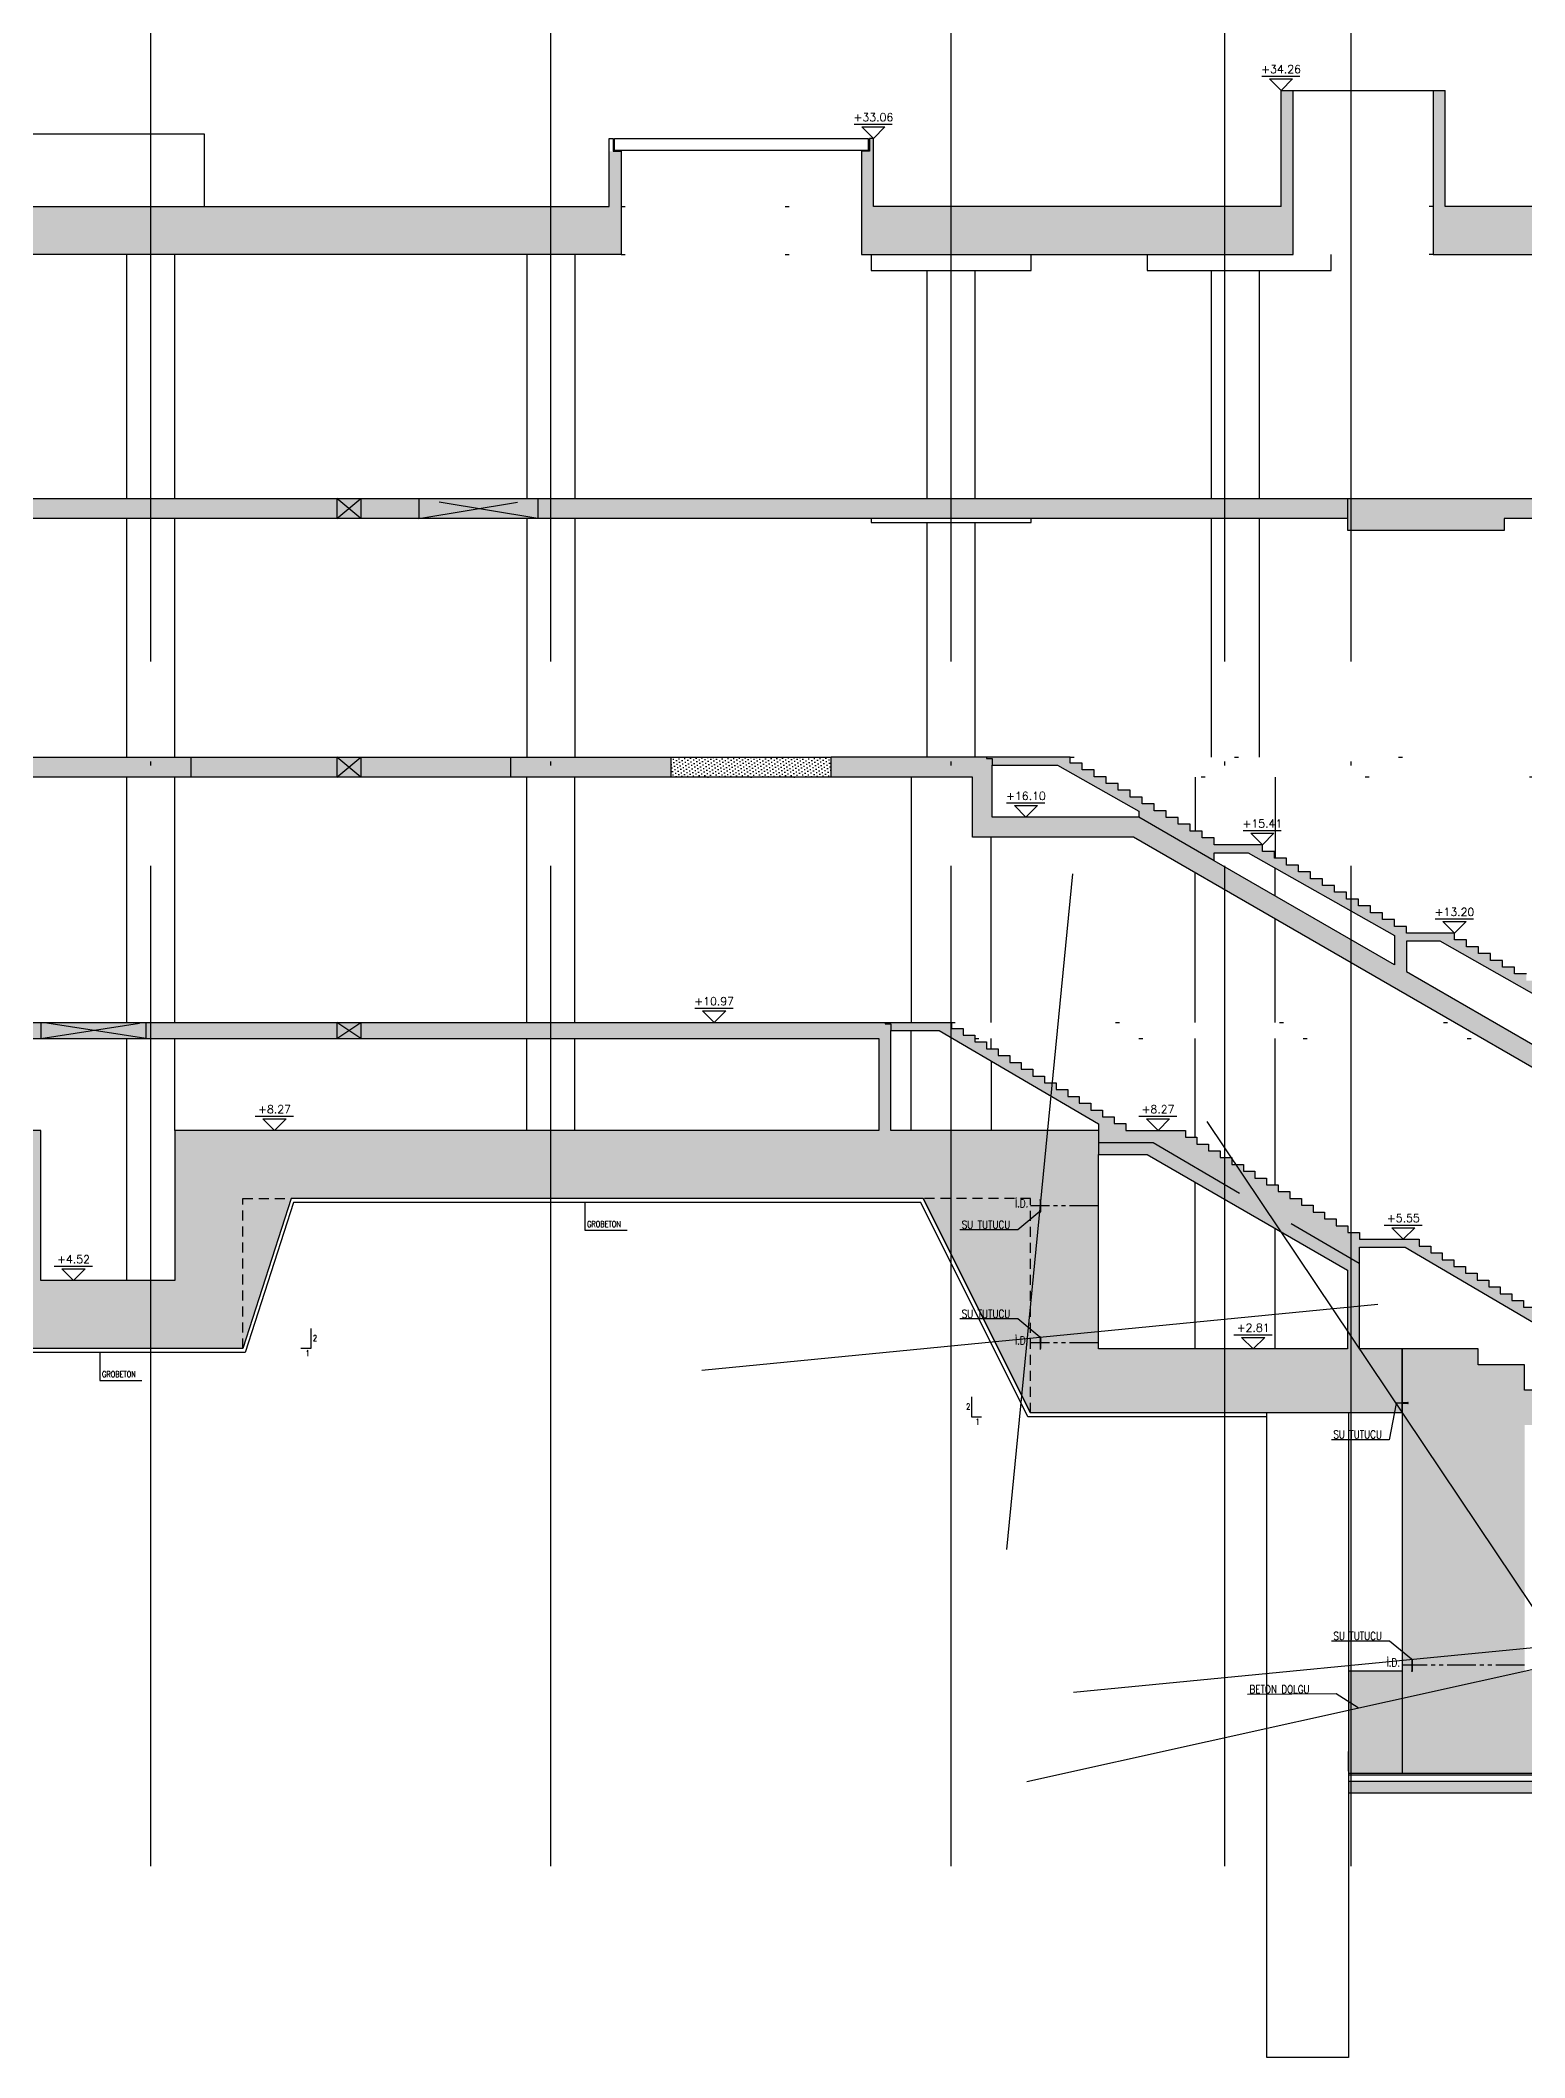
# Model space of a CAD drawing. Header units: millimetres. Extents: x 400392 to 401186, y 4543812 to 4544115.
# Drawn here: x 400681.1 to 400718.2, y 4543950.6 to 4544001 of the extents above; entities that cross this region are included whole.
import ezdxf
from ezdxf.enums import TextEntityAlignment as Align

# ---------------------------------------------------------------- set-up
doc = ezdxf.new("R2010")
doc.units = ezdxf.units.MM
for name, pattern in [('ACAD_ISO05W100', [33, 24, -3, 0, -3, 0, -3]), ('AKS', [3, 2.5, -0.25, 0, -0.25]), ('CIZGI', [0.4, 0.25, -0.15]), ('CONTINU', [0]), ('Dot', [4, 0, -4]), ('HIDDEN', [0.375, 0.25, -0.125])]:
    doc.linetypes.add(name, pattern=pattern)
for name, color, linetype in [('aks prota', 2, 'AKS'), ('görünüş prota', 4, 'Continuous'), ('inşaat derzi prota', 11, 'Continuous'), ('kesik prota', 2, 'CIZGI'), ('kesit prota', 1, 'Continuous'), ('kesit tarama prota', 252, 'Continuous'), ('kot prota', 4, 'Continuous'), ('merdiven prota', 2, 'Continuous'), ('not yazısı prota', 6, 'Continuous'), ('not çizgisi prota', 4, 'Continuous'), ('PRT-CST-rc_level', 6, 'Continuous'), ('PRT-CST-rc_levermark', 4, 'Continuous'), ('st_s_not yazısı', 6, 'Continuous'), ('st_s_not çizgisi', 4, 'CIZGI'), ('st_s_su tutucu', 2, 'Continuous'), ('st_s_ölçü', 4, 'Continuous')]:
    doc.layers.add(name, color=color, linetype=linetype)
doc.layers.add('PRT-KD-kazik', color=172, linetype='Continuous', lineweight=25)
doc.styles.add('NOT', font='romanstw.shx')
doc.styles.add('OLCU', font='romanstw.shx')
doc.styles.add('TSIMPLEX', font='romanstw.shx')
doc.dimstyles.new('1-50', dxfattribs={"dimtxt": 10, "dimasz": 4, "dimexe": 4, "dimexo": 8, "dimgap": 4, "dimtad": 1, "dimdec": 1, "dimrnd": 0.05, "dimzin": 9, "dimdsep": 46, "dimtxsty": 'OLCU', "dimblk1": 'OBLIQUE', "dimblk2": 'OBLIQUE', "dimsah": 1, "dimcen": 2, "dimdle": 4, "dimclrd": 4, "dimclre": 4, "dimclrt": 3, "dimadec": 1, "dimazin": 0, "dimtfac": 1, "dimtdec": 1, "dimtix": 1, "dimtmove": 2, "dimatfit": 3, "dimldrblk": 'OBLIQUE', "dimfxl": 1, "dimtvp": 1, "dimtolj": 1, "dimtzin": 1, "dimarcsym": 0})
pattern_1 = [(36, (401064.47961, 4543652.329636), (-0.014547592, 0.087543451), [0, -0.079375])]

# ---------------------------------------------------------------- blocks, each defined once
blk = doc.blocks.new('KOTK5')
at = {"layer": 'PRT-CST-rc_levermark'}
blk.add_line((217, 160), (-213, 160), dxfattribs=at)
blk.add_lwpolyline([(130, 130), (-130, 130), (0, 0)], close=True, dxfattribs=at)
at = {"layer": 'PRT-CST-rc_level', "style": 'OLCU'}
blk.add_attdef('000.00', text='', height=90, dxfattribs=at).set_placement((0, 193), align=Align.CENTER)
blk = doc.blocks.new('D')
at = {"layer": 'st_s_su tutucu', "linetype": 'CONTINU', "ltscale": 0.2}
for p, q in [((-39988, 52508), (-39993, 52508)), ((-39993, 52508), (-39993, 52507)), ((-39993, 52507), (-39991, 52506)), ((-39993, 52449), (-39991, 52450)), ((-39993, 52448), (-39993, 52449)), ((-39988, 52448), (-39993, 52448)), ((-39991, 52499), (-39992, 52499)), ((-39992, 52499), (-39992, 52498)), ((-39992, 52498), (-39991, 52498)), ((-39991, 52489), (-39992, 52489)), ((-39992, 52489), (-39992, 52488)), ((-39992, 52488), (-39991, 52488)), ((-39991, 52479), (-39992, 52479)), ((-39992, 52479), (-39992, 52478)), ((-39992, 52478), (-39991, 52478)), ((-39992, 52468), (-39992, 52469)), ((-39992, 52469), (-39991, 52469)), ((-39991, 52468), (-39992, 52468)), ((-39992, 52458), (-39992, 52459)), ((-39992, 52459), (-39991, 52459)), ((-39991, 52458), (-39992, 52458)), ((-39991, 52506), (-39991, 52499)), ((-39991, 52498), (-39991, 52489)), ((-39991, 52488), (-39991, 52479)), ((-39991, 52469), (-39991, 52478)), ((-39991, 52459), (-39991, 52468)), ((-39991, 52450), (-39991, 52458)), ((-39990, 52506), (-39988, 52507)), ((-39990, 52499), (-39990, 52506)), ((-39989, 52499), (-39990, 52499)), ((-39990, 52489), (-39990, 52498)), ((-39990, 52498), (-39989, 52498)), ((-39989, 52489), (-39990, 52489)), ((-39990, 52479), (-39990, 52488)), ((-39990, 52488), (-39989, 52488)), ((-39989, 52479), (-39990, 52479)), ((-39990, 52478), (-39989, 52478)), ((-39990, 52478), (-39990, 52469)), ((-39990, 52469), (-39989, 52469)), ((-39989, 52468), (-39990, 52468)), ((-39990, 52468), (-39990, 52459)), ((-39990, 52459), (-39989, 52459)), ((-39989, 52458), (-39990, 52458)), ((-39990, 52458), (-39990, 52450)), ((-39990, 52450), (-39988, 52449)), ((-39989, 52498), (-39989, 52499)), ((-39989, 52488), (-39989, 52489)), ((-39989, 52478), (-39989, 52479)), ((-39989, 52469), (-39989, 52468)), ((-39989, 52459), (-39989, 52458)), ((-39988, 52507), (-39988, 52508)), ((-39988, 52449), (-39988, 52448))]:
    blk.add_line(p, q, dxfattribs=at)
blk = doc.blocks.new('_Oblique')
at = {"layer": 'st_s_ölçü', "lineweight": -2}
blk.add_line((-0.5, -0.5), (0.5, 0.5), dxfattribs=at)

msp = doc.modelspace()

# ---------------------------------------------------------------- hatches: boundary and pattern name
at = {"layer": 'kesit tarama prota'}
h = msp.add_hatch(color=256, dxfattribs=at)
h.dxf.hatch_style = 1
h.paths.add_polyline_path([(400752.80478, 4543960.26944), (400728.53905, 4543960.26944), (400728.53905, 4543961.89944), (400774.30406, 4543961.89944), (400774.30406, 4543960.26944), (400754.14467, 4543960.26944), (400754.14467, 4543957.71944), (400787.74533, 4543957.71944), (400787.74533, 4543960.26944), (400787.74533, 4543973.77944), (400787.71973, 4543973.77944), (400787.71973, 4543976.07944), (400788.21973, 4543976.07944), (400788.21973, 4543976.27944), (400790.59874, 4543976.27944), (400790.59874, 4543973.77944), (400787.74533, 4543973.77944), (400787.74533, 4543972.07944), (400807.77377, 4543972.07944), (400808.98346, 4543968.32944), (400817.08073, 4543968.32944), (400817.08073, 4543996.86944), (400808.97873, 4543996.86944), (400808.97873, 4543999.52944), (400806.38073, 4543999.52944), (400806.38073, 4543996.86944), (400802.08073, 4543996.86944), (400802.08073, 4544000.03944), (400801.78073, 4544000.03944), (400801.78073, 4543995.66944), (400806.18073, 4543995.66944), (400806.18073, 4543989.56944), (400806.18073, 4543989.06944), (400806.18073, 4543983.10944), (400806.18073, 4543982.60944), (400806.18073, 4543973.77944), (400790.89874, 4543973.77944), (400790.89874, 4543976.07944), (400804.38073, 4543976.07944), (400804.38073, 4543976.47944), (400788.01973, 4543976.47944), (400788.01973, 4543976.27944), (400787.71973, 4543976.27944), (400787.71973, 4543976.66944), (400787.41973, 4543976.66944), (400787.41973, 4543976.83944), (400787.11973, 4543976.83944), (400787.11973, 4543977.00944), (400786.81973, 4543977.00944), (400786.81973, 4543977.17944), (400786.51973, 4543977.17944), (400786.51973, 4543977.34944), (400786.21973, 4543977.34944), (400786.21973, 4543977.51944), (400785.91973, 4543977.51944), (400785.91973, 4543977.68944), (400785.61973, 4543977.68944), (400785.61973, 4543977.85944), (400785.31973, 4543977.85944), (400785.31973, 4543978.02944), (400785.01973, 4543978.02944), (400785.01973, 4543978.19944), (400784.71973, 4543978.19944), (400784.71973, 4543978.36944), (400784.41973, 4543978.36944), (400784.41973, 4543978.53944), (400784.11973, 4543978.53944), (400784.11973, 4543978.70944), (400782.91973, 4543978.70944), (400782.91973, 4543978.87944), (400782.61973, 4543978.87944), (400782.61973, 4543979.04944), (400782.31973, 4543979.04944), (400782.31973, 4543979.21944), (400782.01973, 4543979.21944), (400782.01973, 4543979.38944), (400781.71973, 4543979.38944), (400781.71973, 4543979.55944), (400781.41973, 4543979.55944), (400781.41973, 4543979.72944), (400781.11973, 4543979.72944), (400781.11973, 4543979.89944), (400780.81973, 4543979.89944), (400780.81973, 4543980.06944), (400780.51973, 4543980.06944), (400780.51973, 4543980.23944), (400780.21973, 4543980.23944), (400780.21973, 4543980.40944), (400779.91973, 4543980.40944), (400779.91973, 4543980.57944), (400779.61973, 4543980.57944), (400779.61973, 4543980.74944), (400779.31973, 4543980.74944), (400779.31973, 4543980.91944), (400778.11973, 4543980.91944), (400778.11973, 4543981.08944), (400777.81973, 4543981.08944), (400777.81973, 4543981.25944), (400777.51973, 4543981.25944), (400777.51973, 4543981.42944), (400777.21973, 4543981.42944), (400777.21973, 4543981.59944), (400776.91973, 4543981.59944), (400776.91973, 4543981.76944), (400776.61973, 4543981.76944), (400776.61973, 4543981.93944), (400776.31973, 4543981.93944), (400776.31973, 4543982.10944), (400776.01973, 4543982.10944), (400776.01973, 4543982.27944), (400775.71973, 4543982.27944), (400775.71973, 4543982.44944), (400775.41973, 4543982.44944), (400775.41973, 4543982.61944), (400775.11973, 4543982.61944), (400775.11973, 4543982.78944), (400774.81973, 4543982.78944), (400774.81973, 4543982.95944), (400774.51973, 4543982.95944), (400774.51973, 4543983.10944), (400759.29513, 4543983.10944), (400759.29513, 4543989.01944), (400758.99513, 4543989.01944), (400758.99513, 4543983.10944), (400752.99513, 4543983.10944), (400752.99513, 4543989.01944), (400752.69513, 4543989.01944), (400752.69513, 4543983.10944), (400752.69513, 4543983.00944), (400752.44513, 4543983.00944), (400752.44513, 4543983.10944), (400737.18554, 4543983.10944), (400737.18554, 4543982.60944), (400771.96924, 4543982.60944), (400771.96924, 4543981.10944), (400776.29149, 4543981.10944), (400784.31088, 4543976.47944), (400739.48554, 4543976.47944), (400739.48554, 4543976.07944), (400784.79874, 4543976.07944), (400784.79874, 4543973.77944), (400764.01554, 4543973.77944), (400764.01554, 4543976.02944), (400763.71554, 4543976.02944), (400763.71554, 4543973.77944), (400746.71554, 4543973.77944), (400746.71554, 4543976.02944), (400746.41554, 4543976.02944), (400746.41554, 4543973.77944), (400739.58554, 4543973.77944), (400739.58554, 4543972.77944), (400784.68299, 4543972.77944), (400784.68299, 4543968.31944), (400739.58554, 4543968.31944), (400739.58554, 4543966.81944), (400737.48554, 4543966.81944), (400737.48554, 4543968.31944), (400720.17426, 4543968.31944), (400720.17426, 4543968.11944), (400719.87402, 4543968.11944), (400719.87402, 4543968.50944), (400719.58402, 4543968.50944), (400719.58402, 4543968.67944), (400719.29402, 4543968.67944), (400719.29402, 4543968.84944), (400719.00402, 4543968.84944), (400719.00402, 4543969.01944), (400718.71402, 4543969.01944), (400718.71402, 4543969.18944), (400718.42402, 4543969.18944), (400718.42402, 4543969.35944), (400718.13402, 4543969.35944), (400718.13402, 4543969.52944), (400717.84402, 4543969.52944), (400717.84402, 4543969.69944), (400717.55402, 4543969.69944), (400717.55402, 4543969.86944), (400717.26402, 4543969.86944), (400717.26402, 4543970.03944), (400716.97402, 4543970.03944), (400716.97402, 4543970.20944), (400716.68402, 4543970.20944), (400716.68402, 4543970.37944), (400716.39402, 4543970.37944), (400716.39402, 4543970.54944), (400716.10402, 4543970.54944), (400716.10402, 4543970.71944), (400715.81402, 4543970.71944), (400715.81402, 4543970.88944), (400715.52402, 4543970.88944), (400715.52402, 4543971.05944), (400714.03402, 4543971.05944), (400714.03402, 4543971.22944), (400713.74402, 4543971.22944), (400713.74402, 4543971.39944), (400713.45402, 4543971.39944), (400713.45402, 4543971.56944), (400713.16402, 4543971.56944), (400713.16402, 4543971.73944), (400712.87402, 4543971.73944), (400712.87402, 4543971.90944), (400712.58402, 4543971.90944), (400712.58402, 4543972.07944), (400712.29402, 4543972.07944), (400712.29402, 4543972.24944), (400712.00402, 4543972.24944), (400712.00402, 4543972.41944), (400711.71402, 4543972.41944), (400711.71402, 4543972.58944), (400711.42402, 4543972.58944), (400711.42402, 4543972.75944), (400711.13402, 4543972.75944), (400711.13402, 4543972.92944), (400710.84402, 4543972.92944), (400710.84402, 4543973.09944), (400710.55402, 4543973.09944), (400710.55402, 4543973.26944), (400710.26402, 4543973.26944), (400710.26402, 4543973.43944), (400709.97402, 4543973.43944), (400709.97402, 4543973.60944), (400709.68402, 4543973.60944), (400709.68402, 4543973.77944), (400708.19402, 4543973.77944), (400708.19402, 4543973.94944), (400707.90402, 4543973.94944), (400707.90402, 4543974.11944), (400707.61402, 4543974.11944), (400707.61402, 4543974.28944), (400707.32402, 4543974.28944), (400707.32402, 4543974.45944), (400707.03402, 4543974.45944), (400707.03402, 4543974.62944), (400706.74402, 4543974.62944), (400706.74402, 4543974.79944), (400706.45402, 4543974.79944), (400706.45402, 4543974.96944), (400706.16402, 4543974.96944), (400706.16402, 4543975.13944), (400705.87402, 4543975.13944), (400705.87402, 4543975.30944), (400705.58402, 4543975.30944), (400705.58402, 4543975.47944), (400705.29402, 4543975.47944), (400705.29402, 4543975.64944), (400705.00402, 4543975.64944), (400705.00402, 4543975.81944), (400704.71402, 4543975.81944), (400704.71402, 4543975.98944), (400704.42402, 4543975.98944), (400704.42402, 4543976.15944), (400704.13402, 4543976.15944), (400704.13402, 4543976.32944), (400703.84402, 4543976.32944), (400703.84402, 4543976.47944), (400677.28073, 4543976.47944), (400677.28073, 4543982.60944), (400684.83073, 4543982.60944), (400684.83073, 4543983.10944), (400677.28073, 4543983.10944), (400677.28073, 4543989.06944), (400713.741, 4543989.06944), (400713.741, 4543989.56944), (400677.28073, 4543989.56944), (400677.28073, 4543995.66944), (400695.5878, 4543995.66944), (400695.5878, 4543998.24944), (400695.2878, 4543998.24944), (400695.2878, 4543996.86944), (400677.08073, 4543996.86944), (400677.08073, 4543997.39944), (400674.48073, 4543997.39944), (400674.48073, 4543996.86944), (400666.38073, 4543996.86944), (400666.38073, 4543972.07944), (400678.17105, 4543972.07944), (400679.38073, 4543968.32944), (400686.13073, 4543968.32944), (400687.34041, 4543972.07944), (400703.1323, 4543972.07944), (400705.8123, 4543966.71944), (400715.09975, 4543966.71944), (400715.09975, 4543968.31944), (400714.03402, 4543968.31944), (400714.03402, 4543970.85944), (400715.17972, 4543970.85944), (400719.57402, 4543968.28347), (400719.57402, 4543967.28944), (400718.15748, 4543967.28944), (400718.15748, 4543967.91944), (400717.00197, 4543967.91944), (400717.00197, 4543968.31944), (400715.09975, 4543968.31944), (400715.09975, 4543966.71944), (400715.09975, 4543960.26944), (400715.09975, 4543957.71944), (400752.80478, 4543957.71944)])
h.paths.add_polyline_path([(400726.83873, 4543962.19944), (400726.83873, 4543961.89944), (400728.11372, 4543961.89944), (400728.11372, 4543960.26944), (400727.02474, 4543960.26944), (400725.34166, 4543959.71944), (400723.06177, 4543959.71944), (400721.37869, 4543960.26944), (400718.16209, 4543960.26944), (400718.16209, 4543966.41944), (400723.60465, 4543966.41944), (400723.60465, 4543967.71944), (400736.88554, 4543967.71944), (400736.88554, 4543966.21944), (400740.18554, 4543966.21944), (400740.18554, 4543967.71944), (400784.68299, 4543967.71944), (400784.68299, 4543960.26944), (400781.46639, 4543960.26944), (400779.78331, 4543959.71944), (400777.50342, 4543959.71944), (400775.82034, 4543960.26944), (400774.73109, 4543960.26944), (400774.73109, 4543961.89944), (400776.00635, 4543961.89944), (400776.00635, 4543962.19944)], flags=16)
h.paths.add_polyline_path([(400723.00467, 4543966.81944), (400719.87402, 4543966.81944), (400719.87402, 4543967.91944), (400720.37426, 4543967.91944), (400720.37426, 4543968.11944), (400723.00467, 4543968.11944)], flags=16)
h.paths.add_polyline_path([(400713.73402, 4543968.31944), (400707.5123, 4543968.31944), (400707.5123, 4543973.17944), (400707.5123, 4543973.77944), (400702.32511, 4543973.77944), (400702.32511, 4543976.27944), (400703.53384, 4543976.27944), (400707.5123, 4543973.94723), (400707.5123, 4543973.77944), (400707.5123, 4543973.17944), (400708.73024, 4543973.17944), (400713.73402, 4543970.29051)], flags=16)
h.paths.add_polyline_path([(400702.02511, 4543973.77944), (400684.73073, 4543973.77944), (400684.43073, 4543973.77944), (400684.43073, 4543970.02944), (400681.08073, 4543970.02944), (400681.08073, 4543973.77944), (400680.78073, 4543973.77944), (400677.28073, 4543973.77944), (400677.28073, 4543976.07944), (400702.02511, 4543976.07944)], flags=16)
h.paths.add_polyline_path([(400772.56924, 4543981.60944), (400772.56924, 4543982.90944), (400774.2023, 4543982.90944), (400776.42546, 4543981.64964), (400776.42546, 4543981.60944)], flags=16)
h.paths.add_polyline_path([(400778.11973, 4543980.63125), (400778.11973, 4543980.71944), (400778.967, 4543980.71944), (400782.61973, 4543978.64956), (400782.61973, 4543978.03318)], flags=16)
h.paths.add_polyline_path([(400782.91973, 4543977.85997), (400782.91973, 4543978.50944), (400783.767, 4543978.50944), (400787.41973, 4543976.43956), (400787.41973, 4543973.77944), (400785.29874, 4543973.77944), (400785.29874, 4543976.48645)], flags=16)
h.paths.add_polyline_path([(400676.68073, 4543973.77944), (400673.28073, 4543973.77944), (400673.28073, 4543995.66944), (400674.78073, 4543995.66944), (400674.78073, 4543997.09944), (400676.68073, 4543997.09944)], flags=16)
h.paths.add_polyline_path([(400672.78073, 4543973.77944), (400667.58073, 4543973.77944), (400667.58073, 4543976.07944), (400672.78073, 4543976.07944)], flags=16)
h.paths.add_polyline_path([(400672.78073, 4543976.47944), (400667.58073, 4543976.47944), (400667.58073, 4543982.60944), (400672.78073, 4543982.60944)], flags=16)
h.paths.add_polyline_path([(400672.78073, 4543983.10944), (400667.58073, 4543983.10944), (400667.58073, 4543989.06944), (400672.78073, 4543989.06944)], flags=16)
h.paths.add_polyline_path([(400672.78073, 4543989.56944), (400667.58073, 4543989.56944), (400667.58073, 4543995.66944), (400672.78073, 4543995.66944)], flags=16)
h.paths.add_polyline_path([(400806.78346, 4543973.77944), (400806.78346, 4543999.32944), (400808.67873, 4543999.32944), (400808.67873, 4543995.66944), (400810.18346, 4543995.66944), (400810.18346, 4543973.77944)], flags=16)
h.paths.add_polyline_path([(400810.68346, 4543970.02944), (400810.68346, 4543976.07944), (400815.88073, 4543976.07944), (400815.88073, 4543973.77944), (400815.88073, 4543970.02944)], flags=16)
h.paths.add_polyline_path([(400810.68346, 4543976.47944), (400810.68346, 4543982.60944), (400815.88073, 4543982.60944), (400815.88073, 4543976.47944)], flags=16)
h.paths.add_polyline_path([(400810.68346, 4543983.10944), (400810.68346, 4543989.06944), (400815.88073, 4543989.06944), (400815.88073, 4543983.10944)], flags=16)
h.paths.add_polyline_path([(400810.68346, 4543989.56944), (400810.68346, 4543995.66944), (400815.88073, 4543995.66944), (400815.88073, 4543989.56944)], flags=16)
h = msp.add_hatch(color=256, dxfattribs=at)
h.dxf.hatch_style = 1
h.paths.add_polyline_path([(400712.37511, 4543999.76944), (400712.07511, 4543999.76944), (400712.07511, 4543996.86944), (400701.8878, 4543996.86944), (400701.8878, 4543998.56944), (400701.7878, 4543998.56944), (400701.7878, 4543998.24944), (400701.5878, 4543998.24944), (400701.5878, 4543995.66944), (400712.37511, 4543995.66944)])
h = msp.add_hatch(color=256, dxfattribs=at)
h.dxf.hatch_style = 1
h.paths.add_polyline_path([(400789.1064, 4543996.86944), (400716.17511, 4543996.86944), (400716.17511, 4543999.76944), (400715.87511, 4543999.76944), (400715.87511, 4543995.66944), (400789.1064, 4543995.66944)])
h = msp.add_hatch(color=256, dxfattribs=at)
h.dxf.hatch_style = 1
h.paths.add_polyline_path([(400732.03554, 4543989.56944), (400713.741, 4543989.56944), (400713.741, 4543988.76944), (400717.65244, 4543988.76944), (400717.65244, 4543989.06944), (400732.03554, 4543989.06944)])
h = msp.add_hatch(dxfattribs=at)
h.set_pattern_fill('DOTS', color=2, scale=0.05, angle=36)
h.set_pattern_definition(pattern_1)
h.paths.add_polyline_path([(400692.83073, 4543983.10944), (400684.83073, 4543983.10944), (400684.83073, 4543982.60944), (400692.83073, 4543982.60944)])
h = msp.add_hatch(color=256, dxfattribs=at)
h.dxf.hatch_style = 1
h.paths.add_polyline_path([(400696.83073, 4543983.10944), (400692.83073, 4543983.10944), (400692.83073, 4543982.60944), (400696.83073, 4543982.60944)])
h = msp.add_hatch(dxfattribs=at)
h.set_pattern_fill('DOTS', color=2, scale=0.05, angle=36)
h.set_pattern_definition(pattern_1)
h.paths.add_polyline_path([(400700.83033, 4543983.10944), (400696.83073, 4543983.10944), (400696.83073, 4543982.60944), (400700.83033, 4543982.60944)])
h = msp.add_hatch(color=256, dxfattribs=at)
h.dxf.hatch_style = 1
h.paths.add_polyline_path([(400709.80781, 4543981.42944), (400709.50781, 4543981.42944), (400709.50781, 4543981.59944), (400709.20781, 4543981.59944), (400709.20781, 4543981.76944), (400708.90781, 4543981.76944), (400708.90781, 4543981.93944), (400708.60781, 4543981.93944), (400708.60781, 4543982.10944), (400708.30781, 4543982.10944), (400708.30781, 4543982.27944), (400708.00781, 4543982.27944), (400708.00781, 4543982.44944), (400707.70781, 4543982.44944), (400707.70781, 4543982.61944), (400707.40781, 4543982.61944), (400707.40781, 4543982.78944), (400707.10781, 4543982.78944), (400707.10781, 4543982.95944), (400706.80781, 4543982.95944), (400706.80781, 4543983.10944), (400700.83033, 4543983.10944), (400700.83033, 4543982.60944), (400704.3613, 4543982.60944), (400704.3613, 4543981.10944), (400708.38573, 4543981.10944), (400722.81371, 4543972.77944), (400737.48554, 4543972.77944), (400737.48554, 4543976.47944), (400737.18554, 4543976.47944), (400737.18554, 4543973.77944), (400732.03554, 4543973.77944), (400732.03554, 4543976.47944), (400720.30799, 4543976.47944), (400720.30799, 4543976.27557), (400720.00874, 4543976.27557), (400720.00874, 4543976.66944), (400719.70781, 4543976.66944), (400719.70781, 4543976.83944), (400719.40781, 4543976.83944), (400719.40781, 4543977.00944), (400719.10781, 4543977.00944), (400719.10781, 4543977.17944), (400718.80781, 4543977.17944), (400718.80781, 4543977.34944), (400718.50781, 4543977.34944), (400718.50781, 4543977.51944), (400718.20781, 4543977.51944), (400718.20781, 4543977.68944), (400717.90781, 4543977.68944), (400717.90781, 4543977.85944), (400717.60781, 4543977.85944), (400717.60781, 4543978.02944), (400717.30781, 4543978.02944), (400717.30781, 4543978.19944), (400717.00781, 4543978.19944), (400717.00781, 4543978.36944), (400716.70781, 4543978.36944), (400716.70781, 4543978.53944), (400716.40781, 4543978.53944), (400716.40781, 4543978.70944), (400715.20781, 4543978.70944), (400715.20781, 4543978.87944), (400714.90781, 4543978.87944), (400714.90781, 4543979.04944), (400714.60781, 4543979.04944), (400714.60781, 4543979.21944), (400714.30781, 4543979.21944), (400714.30781, 4543979.38944), (400714.00781, 4543979.38944), (400714.00781, 4543979.55944), (400713.70781, 4543979.55944), (400713.70781, 4543979.72944), (400713.40781, 4543979.72944), (400713.40781, 4543979.89944), (400713.10781, 4543979.89944), (400713.10781, 4543980.06944), (400712.80781, 4543980.06944), (400712.80781, 4543980.23944), (400712.50781, 4543980.23944), (400712.50781, 4543980.40944), (400712.20781, 4543980.40944), (400712.20781, 4543980.57944), (400711.90781, 4543980.57944), (400711.90781, 4543980.74944), (400711.60781, 4543980.74944), (400711.60781, 4543980.91944), (400710.40781, 4543980.91944), (400710.40781, 4543981.08944), (400710.10781, 4543981.08944), (400710.10781, 4543981.25944), (400709.80781, 4543981.25944)])
h.paths.add_polyline_path([(400708.5197, 4543981.60944), (400704.8593, 4543981.60944), (400704.8593, 4543982.90944), (400706.49038, 4543982.90944), (400708.5197, 4543981.75949)], flags=16)
h.paths.add_polyline_path([(400710.40781, 4543980.71944), (400711.25508, 4543980.71944), (400714.90781, 4543978.64956), (400714.90781, 4543977.92126), (400710.40781, 4543980.51934)], flags=16)
h.paths.add_polyline_path([(400715.20781, 4543978.50944), (400716.05508, 4543978.50944), (400719.70874, 4543976.43903), (400719.70874, 4543975.14945), (400715.20781, 4543977.74806)], flags=16)
h.paths.add_polyline_path([(400720.00874, 4543976.07557), (400720.50799, 4543976.07557), (400720.50799, 4543976.27944), (400722.8908, 4543976.27944), (400722.8908, 4543973.77944), (400722.08166, 4543973.77944), (400720.00874, 4543974.97624)], flags=16)
h.paths.add_polyline_path([(400723.3908, 4543976.07944), (400731.73554, 4543976.07944), (400731.73554, 4543973.77944), (400723.3908, 4543973.77944)], flags=16)
h = msp.add_hatch(color=256, dxfattribs=at)
h.dxf.hatch_style = 1
h.paths.add_polyline_path([(400715.09975, 4543960.26944), (400713.76012, 4543960.26944), (400713.76012, 4543957.71944), (400715.09975, 4543957.71944)])
h = msp.add_hatch(dxfattribs=at)
h.set_pattern_fill('AR-CONC', color=253, scale=0.001)
h.set_pattern_definition([(50, (401064.4796, 4543652.32964), (0.18218467, -0.015939086), [0.01905, -0.20955]), (355, (401064.4796, 4543652.32964), (-0.03524342, 0.191056845), [0.01524, -0.167640584]), (100.451445, (401064.49479, 4543652.3283), (0.14694125, 0.17511775), [0.01619001, -0.178090245]), (46.1842, (401064.4796, 4543652.38044), (0.27107904, -0.04204233), [0.028575, -0.314325]), (96.63556, (401064.5022, 4543652.37693), (0.23740413, 0.24742612), [0.02428502, -0.2671356]), (351.18415, (401064.4796, 4543652.38044), (0.23740413, 0.24742612), [0.02285997, -0.25145973]), (21, (401064.505, 4543652.36774), (0.15161439, -0.1022652), [0.01905, -0.20955]), (326, (401064.505, 4543652.36774), (0.06180203, 0.184187966), [0.01524, -0.16764]), (71.451445, (401064.51764, 4543652.35921), (0.21341642, 0.08192277), [0.01619001, -0.17808994]), (37.5, (401064.47961, 4543652.329636), (0.003088603, 0.084555039), [0, -0.165608, 0, -0.17018, 0, -0.168275]), (7.5, (401064.47961, 4543652.32964), (0.066819663, 0.100180575), [0, -0.097028, 0, -0.161798, 0, -0.064135]), (327.5, (401064.422965, 4543652.329636), (0.135590595, -0.005728744), [0, -0.0635, 0, -0.19812, 0, -0.26289]), (317.5, (401064.39757, 4543652.32964), (0.14812918, 0.02542649), [0, -0.08255, 0, -0.131572, 0, -0.18669])])
h.paths.add_polyline_path([(400713.76012, 4543957.21944), (400789.12779, 4543957.21944), (400789.12779, 4543957.51944), (400713.76012, 4543957.51944)])

# ---------------------------------------------------------------- linework, layer by layer
at = {"layer": 'aks prota', "ltscale": 10}
for p, q in [((400683.83073, 4543955.39459), (400683.83073, 4544003.22309)), ((400693.83073, 4543955.39459), (400693.83073, 4544003.22309)), ((400703.83073, 4543955.39459), (400703.83073, 4544003.22309)), ((400710.67073, 4543955.39459), (400710.67073, 4544003.22309)), ((400713.83073, 4543955.39459), (400713.83073, 4544003.22309))]:
    msp.add_line(p, q, dxfattribs=at)
at = {"layer": 'görünüş prota', "color": 4}
for p, q in [((400683.23073, 4543989.56944), (400683.23073, 4543995.66944)), ((400684.43073, 4543989.56944), (400684.43073, 4543995.66944)), ((400693.23073, 4543995.66944), (400693.23073, 4543989.56944)), ((400694.43073, 4543995.66944), (400694.43073, 4543989.56944)), ((400703.23073, 4543989.56944), (400703.23073, 4543995.26944)), ((400704.43073, 4543989.56944), (400704.43073, 4543995.26944)), ((400710.32697, 4543995.26944), (400710.32697, 4543989.56944)), ((400711.52697, 4543995.26944), (400711.52697, 4543989.56944)), ((400683.23073, 4543983.10944), (400683.23073, 4543989.06944)), ((400684.43073, 4543983.10944), (400684.43073, 4543989.06944)), ((400693.23073, 4543989.06944), (400693.23073, 4543983.10944)), ((400694.43073, 4543989.06944), (400694.43073, 4543983.10944)), ((400703.23073, 4543983.10944), (400703.23073, 4543988.96944)), ((400704.43073, 4543983.10944), (400704.43073, 4543988.96944)), ((400710.32697, 4543989.06944), (400710.32697, 4543983.10944)), ((400711.52697, 4543989.06944), (400711.52697, 4543983.10944)), ((400683.23073, 4543976.47944), (400683.23073, 4543982.60944)), ((400684.43073, 4543976.47944), (400684.43073, 4543982.60944)), ((400693.23073, 4543976.47944), (400693.23073, 4543982.60944)), ((400694.43073, 4543976.47944), (400694.43073, 4543982.60944)), ((400702.83073, 4543982.60944), (400702.83073, 4543976.47944)), ((400709.92697, 4543982.60944), (400709.92697, 4543981.25944)), ((400711.92697, 4543982.60944), (400711.92697, 4543980.57944)), ((400704.83073, 4543976.47944), (400704.83073, 4543981.10944)), ((400711.92697, 4543979.64225), (400711.92697, 4543980.3387)), ((400709.92697, 4543976.47944), (400709.92697, 4543980.21961)), ((400711.92697, 4543976.47944), (400711.92697, 4543979.0649)), ((400702.83073, 4543973.77944), (400702.83073, 4543976.27944)), ((400683.23073, 4543970.02944), (400683.23073, 4543976.07944)), ((400684.43073, 4543973.77944), (400684.43073, 4543976.07944)), ((400693.23073, 4543973.77944), (400693.23073, 4543976.07944)), ((400694.43073, 4543973.77944), (400694.43073, 4543976.07944)), ((400704.83073, 4543975.81944), (400704.83073, 4543976.07944)), ((400709.92697, 4543973.60944), (400709.92697, 4543976.07944)), ((400711.92697, 4543972.41944), (400711.92697, 4543976.07944)), ((400704.83073, 4543975.49347), (400704.83073, 4543973.77944)), ((400709.92697, 4543968.31944), (400709.92697, 4543972.48851)), ((400711.92697, 4543968.31944), (400711.92697, 4543971.33381))]:
    msp.add_line(p, q, dxfattribs=at)
at = {"layer": 'görünüş prota'}
for p, q in [((400713.76012, 4543957.76944), (400713.76012, 4543958.26361)), ((400789.12779, 4543957.66944), (400713.76012, 4543957.66944))]:
    msp.add_line(p, q, dxfattribs=at)
at = {"layer": 'görünüş prota', "color": 4}
for points in [[(400712.37511, 4543999.76944), (400715.87511, 4543999.76944)], [(400676.40693, 4543997.39944), (400678.66599, 4543998.67944), (400685.16573, 4543998.67944), (400685.16573, 4543996.86944)], [(400701.83073, 4543995.66944), (400701.83073, 4543995.26944), (400705.83073, 4543995.26944), (400705.83073, 4543995.66944)], [(400708.72891, 4543995.66944), (400708.72891, 4543995.26944), (400713.32619, 4543995.26944), (400713.32619, 4543995.66944)], [(400701.83073, 4543989.06944), (400701.83073, 4543988.96944), (400705.83073, 4543988.96944), (400705.83073, 4543989.06944)], [(400684.83073, 4543983.10944), (400692.83073, 4543983.10944)], [(400696.83073, 4543983.10944), (400700.83033, 4543983.10944)], [(400692.83073, 4543982.60944), (400684.83073, 4543982.60944)], [(400700.83033, 4543982.60944), (400696.83073, 4543982.60944)]]:
    msp.add_lwpolyline(points, dxfattribs=at)
msp.add_lwpolyline([(400695.4178, 4543998.56944), (400701.7578, 4543998.56944), (400701.7578, 4543998.26944), (400695.4178, 4543998.26944)], close=True, dxfattribs=at)
at = {"layer": 'görünüş prota', "color": 4, "linetype": 'Dot'}
for points in [[(400695.5878, 4543996.86944), (400701.5878, 4543996.86944)], [(400715.87511, 4543996.86944), (400712.37511, 4543996.86944)], [(400695.5878, 4543995.66944), (400701.5878, 4543995.66944)], [(400715.87511, 4543995.66944), (400712.37511, 4543995.66944)], [(400706.80781, 4543983.10944), (400718.38073, 4543983.10944), (400718.38073, 4543982.60944)], [(400718.38073, 4543982.60944), (400707.70781, 4543982.60944)], [(400703.83464, 4543976.47944), (400716.40512, 4543976.47944)], [(400704.42402, 4543976.07944), (400717.09794, 4543976.07944)]]:
    msp.add_lwpolyline(points, dxfattribs=at)
at = {"layer": 'görünüş prota'}
for points in [[(400711.71856, 4543966.61944), (400705.7505, 4543966.61944), (400703.0705, 4543971.97944), (400687.40222, 4543971.97944), (400686.19253, 4543968.22944), (400679.31893, 4543968.22944), (400678.10924, 4543971.97944), (400666.28073, 4543971.97944), (400666.28073, 4543972.07944)], [(400713.76012, 4543957.51944), (400789.12779, 4543957.51944)], [(400789.12779, 4543957.21944), (400713.76012, 4543957.21944)]]:
    msp.add_lwpolyline(points, dxfattribs=at)
at = {"layer": 'inşaat derzi prota', "linetype": 'ACAD_ISO05W100', "ltscale": 0.03}
for points in [[(400707.5123, 4543971.89629), (400705.8123, 4543971.89629)], [(400707.5123, 4543968.46944), (400705.8123, 4543968.46944)], [(400718.16209, 4543960.41944), (400715.09975, 4543960.41944)]]:
    msp.add_lwpolyline(points, dxfattribs=at)
at = {"layer": 'kesik prota', "ltscale": 10}
for points in [[(400710.40781, 4543980.51934), (400708.5197, 4543981.60944), (400708.5197, 4543981.60944)], [(400707.5123, 4543973.77944), (400707.5123, 4543973.47944), (400708.87971, 4543973.47944), (400714.02426, 4543970.46366)]]:
    msp.add_lwpolyline(points, dxfattribs=at)
at = {"layer": 'kesik prota'}
for points in [[(400686.13073, 4543968.32944), (400686.13073, 4543972.07944), (400687.34041, 4543972.07944)], [(400705.8123, 4543966.71944), (400705.8123, 4543972.07944), (400703.1323, 4543972.07944)]]:
    msp.add_lwpolyline(points, dxfattribs=at)
at = {"layer": 'kesit prota'}
for p, q in [((400712.07511, 4543996.86944), (400712.07511, 4543999.76944)), ((400712.37511, 4543995.66944), (400712.37511, 4543999.76944)), ((400716.17511, 4543996.86944), (400716.17511, 4543999.76944))]:
    msp.add_line(p, q, dxfattribs=at)
for points in [[(400712.07511, 4543999.76944), (400712.37511, 4543999.76944)], [(400715.87511, 4543999.76944), (400716.17511, 4543999.76944)], [(400677.08073, 4543996.86944), (400695.2878, 4543996.86944), (400695.2878, 4543998.56944), (400695.3878, 4543998.56944), (400695.3878, 4543998.24944), (400695.5878, 4543998.24944), (400695.5878, 4543995.66944), (400677.28073, 4543995.66944)], [(400677.28073, 4543989.56944), (400732.03554, 4543989.56944), (400732.03554, 4543989.06944), (400717.65244, 4543989.06944), (400717.65244, 4543988.76944), (400713.741, 4543988.76944), (400713.741, 4543989.56944)], [(400713.741, 4543989.06944), (400677.28073, 4543989.06944), (400677.28073, 4543983.10944), (400684.83073, 4543983.10944), (400684.83073, 4543982.60944), (400677.28073, 4543982.60944)], [(400696.83073, 4543982.60944), (400692.83073, 4543982.60944), (400692.83073, 4543983.10944), (400696.83073, 4543983.10944), (400696.83073, 4543982.60944)], [(400720.00874, 4543976.27557), (400720.30799, 4543976.27557), (400720.30799, 4543976.47944), (400732.03554, 4543976.47944), (400732.03554, 4543973.77944), (400737.18554, 4543973.77944), (400737.18554, 4543976.47944), (400737.48554, 4543976.47944), (400737.48554, 4543972.77944), (400722.81371, 4543972.77944), (400708.38573, 4543981.10944), (400704.3613, 4543981.10944), (400704.3613, 4543982.60944), (400700.83033, 4543982.60944), (400700.83033, 4543983.10944)], [(400677.28073, 4543976.47944), (400703.84402, 4543976.47944), (400703.84402, 4543976.32944), (400704.13402, 4543976.32944), (400704.13402, 4543976.15944), (400704.42402, 4543976.15944), (400704.42402, 4543975.98944), (400704.71402, 4543975.98944), (400704.71402, 4543975.81944), (400705.00402, 4543975.81944), (400705.00402, 4543975.64944), (400705.29402, 4543975.64944), (400705.29402, 4543975.47944), (400705.58402, 4543975.47944), (400705.58402, 4543975.30944), (400705.87402, 4543975.30944), (400705.87402, 4543975.13944), (400706.16402, 4543975.13944), (400706.16402, 4543974.96944), (400706.45402, 4543974.96944), (400706.45402, 4543974.79944), (400706.74402, 4543974.79944), (400706.74402, 4543974.62944), (400707.03402, 4543974.62944), (400707.03402, 4543974.45944), (400707.32402, 4543974.45944), (400707.32402, 4543974.28944), (400707.61402, 4543974.28944), (400707.61402, 4543974.11944), (400707.90402, 4543974.11944), (400707.90402, 4543973.94944), (400708.19402, 4543973.94944), (400708.19402, 4543973.77944), (400709.68402, 4543973.77944), (400709.68402, 4543973.60944), (400709.97402, 4543973.60944), (400709.97402, 4543973.43944), (400710.26402, 4543973.43944), (400710.26402, 4543973.26944), (400710.55402, 4543973.26944), (400710.55402, 4543973.09944), (400710.84402, 4543973.09944), (400710.84402, 4543972.92944), (400711.13402, 4543972.92944), (400711.13402, 4543972.75944), (400711.42402, 4543972.75944), (400711.42402, 4543972.58944), (400711.71402, 4543972.58944), (400711.71402, 4543972.41944), (400712.00402, 4543972.41944), (400712.00402, 4543972.24944), (400712.29402, 4543972.24944), (400712.29402, 4543972.07944), (400712.58402, 4543972.07944), (400712.58402, 4543971.90944), (400712.87402, 4543971.90944), (400712.87402, 4543971.73944), (400713.16402, 4543971.73944), (400713.16402, 4543971.56944), (400713.45402, 4543971.56944), (400713.45402, 4543971.39944), (400713.74402, 4543971.39944), (400713.74402, 4543971.22944), (400714.03402, 4543971.22944), (400714.03402, 4543971.05944), (400715.52402, 4543971.05944), (400715.52402, 4543970.88944), (400715.81402, 4543970.88944), (400715.81402, 4543970.71944), (400716.10402, 4543970.71944), (400716.10402, 4543970.54944), (400716.39402, 4543970.54944), (400716.39402, 4543970.37944), (400716.68402, 4543970.37944), (400716.68402, 4543970.20944), (400716.97402, 4543970.20944), (400716.97402, 4543970.03944), (400717.26402, 4543970.03944), (400717.26402, 4543969.86944), (400717.55402, 4543969.86944), (400717.55402, 4543969.69944), (400717.84402, 4543969.69944), (400717.84402, 4543969.52944), (400718.13402, 4543969.52944), (400718.13402, 4543969.35944), (400718.42402, 4543969.35944)], [(400715.09975, 4543966.71944), (400705.8123, 4543966.71944), (400703.1323, 4543972.07944), (400687.34041, 4543972.07944), (400686.13073, 4543968.32944), (400679.38073, 4543968.32944)], [(400703.1323, 4543972.07944), (400705.8123, 4543966.71944)], [(400715.09975, 4543960.26944), (400715.09975, 4543957.71944)]]:
    msp.add_lwpolyline(points, dxfattribs=at)
at = {"layer": 'kesit prota', "color": 1}
for points in [[(400715.87511, 4543999.76944), (400715.87511, 4543995.66944), (400789.1064, 4543995.66944), (400789.1064, 4543996.86944), (400716.17511, 4543996.86944)], [(400712.07511, 4543996.86944), (400701.8878, 4543996.86944), (400701.8878, 4543998.56944), (400701.7878, 4543998.56944), (400701.7878, 4543998.24944), (400701.5878, 4543998.24944), (400701.5878, 4543995.66944), (400712.37511, 4543995.66944)], [(400718.20781, 4543977.68944), (400717.90781, 4543977.68944), (400717.90781, 4543977.85944), (400717.60781, 4543977.85944), (400717.60781, 4543978.02944), (400717.30781, 4543978.02944), (400717.30781, 4543978.19944), (400717.00781, 4543978.19944), (400717.00781, 4543978.36944), (400716.70781, 4543978.36944), (400716.70781, 4543978.53944), (400716.40781, 4543978.53944), (400716.40781, 4543978.70944), (400715.20781, 4543978.70944), (400715.20781, 4543978.87944), (400714.90781, 4543978.87944), (400714.90781, 4543979.04944), (400714.60781, 4543979.04944), (400714.60781, 4543979.21944), (400714.30781, 4543979.21944), (400714.30781, 4543979.38944), (400714.00781, 4543979.38944), (400714.00781, 4543979.55944), (400713.70781, 4543979.55944), (400713.70781, 4543979.72944), (400713.40781, 4543979.72944), (400713.40781, 4543979.89944), (400713.10781, 4543979.89944), (400713.10781, 4543980.06944), (400712.80781, 4543980.06944), (400712.80781, 4543980.23944), (400712.50781, 4543980.23944), (400712.50781, 4543980.40944), (400712.20781, 4543980.40944), (400712.20781, 4543980.57944), (400711.90781, 4543980.57944), (400711.90781, 4543980.74944), (400711.60781, 4543980.74944), (400711.60781, 4543980.91944), (400710.40781, 4543980.91944), (400710.40781, 4543981.08944), (400710.10781, 4543981.08944), (400710.10781, 4543981.25944), (400709.80781, 4543981.25944), (400709.80781, 4543981.42944), (400709.50781, 4543981.42944), (400709.50781, 4543981.59944), (400709.20781, 4543981.59944), (400709.20781, 4543981.76944), (400708.90781, 4543981.76944), (400708.90781, 4543981.93944), (400708.60781, 4543981.93944), (400708.60781, 4543982.10944), (400708.30781, 4543982.10944), (400708.30781, 4543982.27944), (400708.00781, 4543982.27944), (400708.00781, 4543982.44944), (400707.70781, 4543982.44944), (400707.70781, 4543982.61944), (400707.40781, 4543982.61944), (400707.40781, 4543982.78944), (400707.10781, 4543982.78944), (400707.10781, 4543982.95944), (400706.80781, 4543982.95944), (400706.80781, 4543983.10944), (400700.83033, 4543983.10944)], [(400715.20781, 4543977.74806), (400719.70874, 4543975.14945), (400719.70874, 4543976.43903), (400716.05508, 4543978.50944), (400715.20781, 4543978.50944), (400715.20781, 4543977.74806)], [(400707.5123, 4543973.77944), (400702.32511, 4543973.77944), (400702.32511, 4543976.27944), (400703.53384, 4543976.27944), (400707.5123, 4543973.94723), (400707.5123, 4543973.77944)], [(400684.43073, 4543970.02944), (400681.08073, 4543970.02944), (400681.08073, 4543973.77944), (400680.78073, 4543973.77944), (400680.78073, 4543973.77944), (400677.28073, 4543973.77944), (400677.28073, 4543976.07944), (400702.02511, 4543976.07944), (400702.02511, 4543973.77944), (400684.73073, 4543973.77944), (400684.73073, 4543973.77944), (400684.43073, 4543973.77944), (400684.43073, 4543970.02944)], [(400707.5123, 4543968.31944), (400707.5123, 4543973.17944), (400708.73024, 4543973.17944), (400713.73402, 4543970.29051), (400713.73402, 4543968.31944), (400707.5123, 4543968.31944)], [(400715.09975, 4543966.71944), (400715.09975, 4543968.31944), (400714.03402, 4543968.31944), (400714.03402, 4543970.85944), (400715.17972, 4543970.85944), (400719.57402, 4543968.28347), (400719.57402, 4543967.28944), (400718.15748, 4543967.28944), (400718.15748, 4543967.91944), (400717.00197, 4543967.91944), (400717.00197, 4543968.31944), (400715.09975, 4543968.31944), (400715.09975, 4543960.26944), (400713.76012, 4543960.26944), (400713.76012, 4543957.71944), (400752.80478, 4543957.71944)]]:
    msp.add_lwpolyline(points, dxfattribs=at)
for points in [[(400708.5197, 4543981.75949), (400708.5197, 4543981.60944), (400704.8593, 4543981.60944), (400704.8593, 4543982.90944), (400706.49038, 4543982.90944)], [(400714.90781, 4543977.92126), (400710.40781, 4543980.51934), (400710.40781, 4543980.71944), (400711.25508, 4543980.71944), (400714.90781, 4543978.64956)]]:
    msp.add_lwpolyline(points, close=True, dxfattribs=at)
at = {"layer": 'kesit tarama prota'}
msp.add_lwpolyline([(400707.5123, 4543973.77944), (400707.5123, 4543973.17944)], dxfattribs=at)
at = {"layer": 'merdiven prota', "linetype": 'HIDDEN', "ltscale": 10}
for points in [[(400689.08073, 4543989.06944), (400688.48073, 4543989.56944), (400688.48073, 4543989.06944), (400689.08073, 4543989.56944), (400689.08073, 4543989.06944)], [(400693.50695, 4543989.06944), (400690.52673, 4543989.56944), (400690.52673, 4543989.06944), (400693.50695, 4543989.56944), (400693.50695, 4543989.06944)], [(400689.08073, 4543982.60944), (400688.48073, 4543983.10944), (400688.48073, 4543982.60944), (400689.08073, 4543983.10944), (400689.08073, 4543982.60944)], [(400704.7163, 4543983.10944), (400704.7163, 4543983.06944), (400704.85929, 4543983.06944), (400704.85929, 4543982.90944)], [(400681.08073, 4543976.47944), (400681.08073, 4543976.07944), (400683.70573, 4543976.47944), (400683.70573, 4543976.07944), (400681.08073, 4543976.47944)], [(400689.08073, 4543976.07944), (400688.48073, 4543976.47944), (400688.48073, 4543976.07944), (400689.08073, 4543976.47944), (400689.08073, 4543976.07944)], [(400702.18011, 4543976.47944), (400702.18011, 4543976.43944), (400702.32509, 4543976.43944), (400702.32509, 4543976.27944)]]:
    msp.add_lwpolyline(points, dxfattribs=at)
at = {"layer": 'PRT-KD-kazik', "color": 3}
msp.add_lwpolyline([(400713.76012, 4543966.71944), (400713.76012, 4543950.60944), (400711.71856, 4543950.60944), (400711.71856, 4543966.71944)], dxfattribs=at)
at = {"layer": 'st_s_not çizgisi', "linetype": 'CONTINU'}
for points in [[(400694.67623, 4543971.97944), (400694.67623, 4543971.28455), (400695.73263, 4543971.28455)], [(400682.55564, 4543968.22944), (400682.55564, 4543967.53455), (400683.61204, 4543967.53455)]]:
    msp.add_lwpolyline(points, dxfattribs=at)
at = {"layer": 'st_s_ölçü', "ltscale": 0.1}
for points in [[(400687.82883, 4543968.82944), (400687.82883, 4543968.32944), (400687.57883, 4543968.32944)], [(400704.34204, 4543967.11944), (400704.34204, 4543966.61944), (400704.59204, 4543966.61944)]]:
    msp.add_lwpolyline(points, dxfattribs=at)

# ---------------------------------------------------------------- block references
at = {"layer": 'kot prota', "linetype": 'CONTINU', "ltscale": 0.1}
ref = msp.add_blockref('KOTK5', (400712.07511, 4543999.76944), dxfattribs=dict(at, xscale=-0.002222222222222222, yscale=0.002222222222222222, zscale=0.002222222222222222, rotation=359.9999999999902))
ref.add_attrib('000.00', '+34.26', dxfattribs={"layer": 'PRT-CST-rc_level', "height": 0.2, "style": 'OLCU'}).set_placement((400712.07511, 4544000.19863), align=Align.CENTER)
ref = msp.add_blockref('KOTK5', (400701.8878, 4543998.56944), dxfattribs=dict(at, xscale=-0.002222222222222222, yscale=0.002222222222222222, zscale=0.002222222222222222, rotation=359.9999999999902))
ref.add_attrib('000.00', '+33.06', dxfattribs={"layer": 'PRT-CST-rc_level', "height": 0.2, "style": 'OLCU'}).set_placement((400701.8878, 4543998.99863), align=Align.CENTER)
ref = msp.add_blockref('KOTK5', (400705.69942, 4543981.60944), dxfattribs=dict(at, xscale=-0.002222222222222222, yscale=0.002222222222222222, zscale=0.002222222222222222, rotation=359.9999999999902))
ref.add_attrib('000.00', '+16.10', dxfattribs={"layer": 'PRT-CST-rc_level', "height": 0.2, "style": 'OLCU'}).set_placement((400705.69942, 4543982.03863), align=Align.CENTER)
ref = msp.add_blockref('KOTK5', (400711.60781, 4543980.91944), dxfattribs=dict(at, xscale=-0.002222222222222222, yscale=0.002222222222222222, zscale=0.002222222222222222, rotation=359.9999999999902))
ref.add_attrib('000.00', '+15.41', dxfattribs={"layer": 'PRT-CST-rc_level', "height": 0.2, "style": 'OLCU'}).set_placement((400711.60781, 4543981.34863), align=Align.CENTER)
ref = msp.add_blockref('KOTK5', (400716.40781, 4543978.70944), dxfattribs=dict(at, xscale=-0.002222222222222222, yscale=0.002222222222222222, zscale=0.002222222222222222, rotation=359.9999999999902))
ref.add_attrib('000.00', '+13.20', dxfattribs={"layer": 'PRT-CST-rc_level', "height": 0.2, "style": 'OLCU'}).set_placement((400716.40781, 4543979.13863), align=Align.CENTER)
ref = msp.add_blockref('KOTK5', (400697.90826, 4543976.47944), dxfattribs=dict(at, xscale=-0.002222222222222222, yscale=0.002222222222222222, zscale=0.002222222222222222, rotation=359.9999999999902))
ref.add_attrib('000.00', '+10.97', dxfattribs={"layer": 'PRT-CST-rc_level', "height": 0.2, "style": 'OLCU'}).set_placement((400697.90826, 4543976.90863), align=Align.CENTER)
ref = msp.add_blockref('KOTK5', (400686.92363, 4543973.77944), dxfattribs=dict(at, xscale=-0.002222222222222222, yscale=0.002222222222222222, zscale=0.002222222222222222, rotation=359.9999999999902))
ref.add_attrib('000.00', '+8.27', dxfattribs={"layer": 'PRT-CST-rc_level', "height": 0.2, "style": 'OLCU'}).set_placement((400686.92363, 4543974.20863), align=Align.CENTER)
ref = msp.add_blockref('KOTK5', (400709.00045, 4543973.77944), dxfattribs=dict(at, xscale=-0.002222222222222222, yscale=0.002222222222222222, zscale=0.002222222222222222, rotation=359.9999999999902))
ref.add_attrib('000.00', '+8.27', dxfattribs={"layer": 'PRT-CST-rc_level', "height": 0.2, "style": 'OLCU'}).set_placement((400709.00045, 4543974.20863), align=Align.CENTER)
ref = msp.add_blockref('KOTK5', (400715.13025, 4543971.05944), dxfattribs=dict(at, xscale=-0.002222222222222222, yscale=0.002222222222222222, zscale=0.002222222222222222, rotation=359.9999999999902))
ref.add_attrib('000.00', '+5.55', dxfattribs={"layer": 'PRT-CST-rc_level', "height": 0.2, "style": 'OLCU'}).set_placement((400715.13025, 4543971.48863), align=Align.CENTER)
ref = msp.add_blockref('KOTK5', (400681.90123, 4543970.02944), dxfattribs=dict(at, xscale=-0.002222222222222222, yscale=0.002222222222222222, zscale=0.002222222222222222, rotation=359.9999999999902))
ref.add_attrib('000.00', '+4.52', dxfattribs={"layer": 'PRT-CST-rc_level', "height": 0.2, "style": 'OLCU'}).set_placement((400681.90123, 4543970.45863), align=Align.CENTER)
ref = msp.add_blockref('KOTK5', (400711.37781, 4543968.31944), dxfattribs=dict(at, xscale=-0.002222222222222222, yscale=0.002222222222222222, zscale=0.002222222222222222, rotation=359.9999999999902))
ref.add_attrib('000.00', '+2.81', dxfattribs={"layer": 'PRT-CST-rc_level', "height": 0.2, "style": 'OLCU'}).set_placement((400711.37781, 4543968.74863), align=Align.CENTER)
at = {"layer": 'st_s_ölçü', "xscale": 0.004999999999999998, "yscale": 0.004999999999999998, "zscale": 0.004999999999999998}
for p, rotation in [((400506.11115, 4544234.28724), 180), ((400506.11115, 4544230.86039), 180), ((400452.7088, 4543767.01828), 270), ((400515.39859, 4544222.81039), 180)]:
    msp.add_blockref('D', p, dxfattribs=dict(at, rotation=rotation))

# ---------------------------------------------------------------- texts
at = {"layer": 'not yazısı prota', "ltscale": 0.05, "style": 'TSIMPLEX', "width": 0.8}
for s, p in [('İ.D.', (400705.42499, 4543971.85768)), ('SU TUTUCU', (400704.09618, 4543971.32408)), ('SU TUTUCU', (400704.09618, 4543969.0971)), ('İ.D.', (400705.42499, 4543968.43082)), ('SU TUTUCU', (400713.38263, 4543966.08367)), ('SU TUTUCU', (400713.38362, 4543961.0471)), ('İ.D.', (400714.71243, 4543960.38082)), ('BETON DOLGU', (400711.28678, 4543959.71417))]:
    msp.add_text(s, height=0.2, dxfattribs=at).set_placement(p)
at = {"layer": 'st_s_not yazısı', "ltscale": 0.05, "style": 'NOT', "width": 0.8}
for p in [(400694.73409, 4543971.4378), (400682.61351, 4543967.6878)]:
    msp.add_text('GROBETON', height=0.15, dxfattribs=at).set_placement(p, align=Align.MIDDLE_LEFT)
for s, p in [('1', (400687.70096, 4543968.13573)), ('2', (400687.88403, 4543968.51343)), ('2', (400704.20685, 4543966.80343)), ('1', (400704.44135, 4543966.42573))]:
    msp.add_text(s, height=0.15, dxfattribs=at).set_placement(p)

# ---------------------------------------------------------------- leaders
at = {"layer": 'not çizgisi prota'}
for points in [[(400706.0503, 4543968.61544), (400705.49815, 4543969.06938), (400704.04777, 4543969.06938)], [(400706.0503, 4543971.75029), (400705.49815, 4543971.29635), (400704.04777, 4543971.29635)], [(400715.33775, 4543960.56544), (400714.7856, 4543961.01938), (400713.33521, 4543961.01938)], [(400714.00343, 4543959.34773), (400713.45196, 4543959.69865), (400711.23837, 4543959.68644)], [(400714.95175, 4543966.95744), (400714.77261, 4543966.04847), (400713.33422, 4543966.04847)]]:
    msp.add_leader(points, dimstyle='1-50', override={"dimasz": 12, "dimgap": 4, "dimtad": 0}, dxfattribs=at)

doc.saveas('drawing.dxf')
